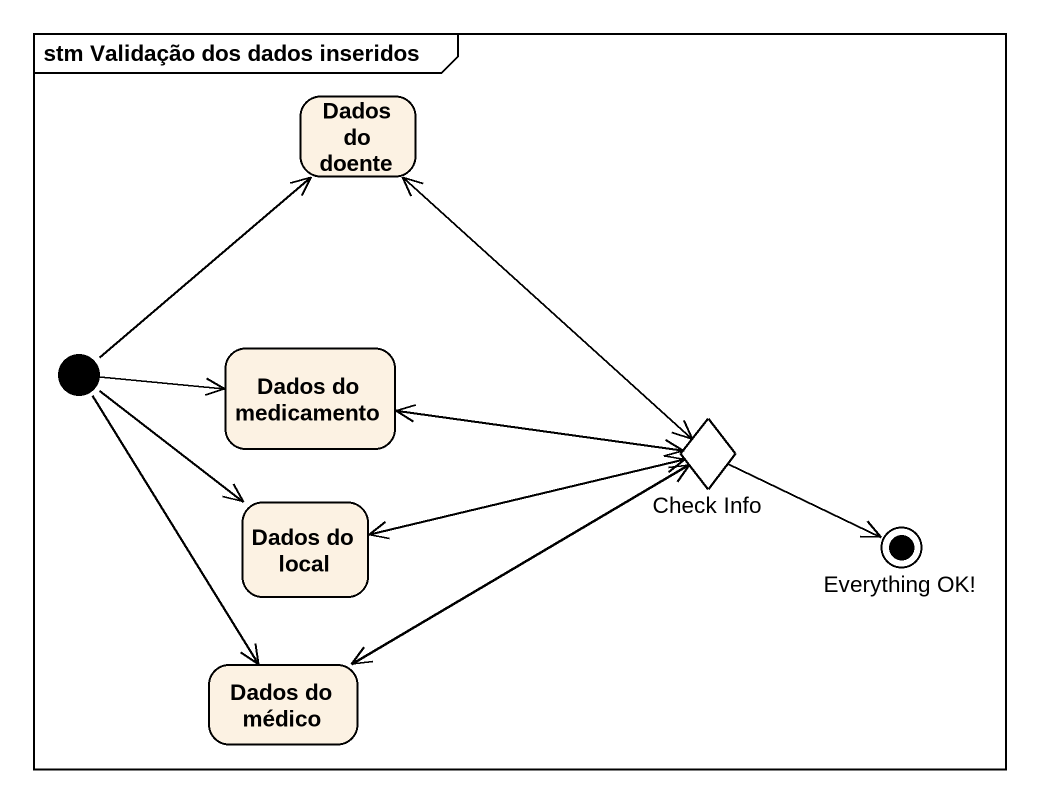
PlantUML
@startuml
mainframe stm Validação dos dados inseridos
hide empty description
state "Dados do doente" as Dados_do_doente
state "Dados do medicamento" as Dados_do_medicamento
state "Check Info" as Check_Info <<choice>>
state "Dados do local" as Dados_do_local
state "Everything OK!" as Everything_OK <<end>>
state "Dados do médico" as Dados_do_médico
[*] -up-> Dados_do_doente
[*] -right-> Dados_do_medicamento
[*] --> Dados_do_local
[*] --> Dados_do_médico
Dados_do_doente --> Check_Info
Dados_do_medicamento -right-> Check_Info
Check_Info -up-> Dados_do_doente
Check_Info -left-> Dados_do_medicamento
Check_Info -left-> Dados_do_local
Check_Info -right-> Everything_OK
Check_Info -left-> Dados_do_médico
Dados_do_local -right-> Check_Info
Dados_do_médico -right-> Check_Info
@enduml
